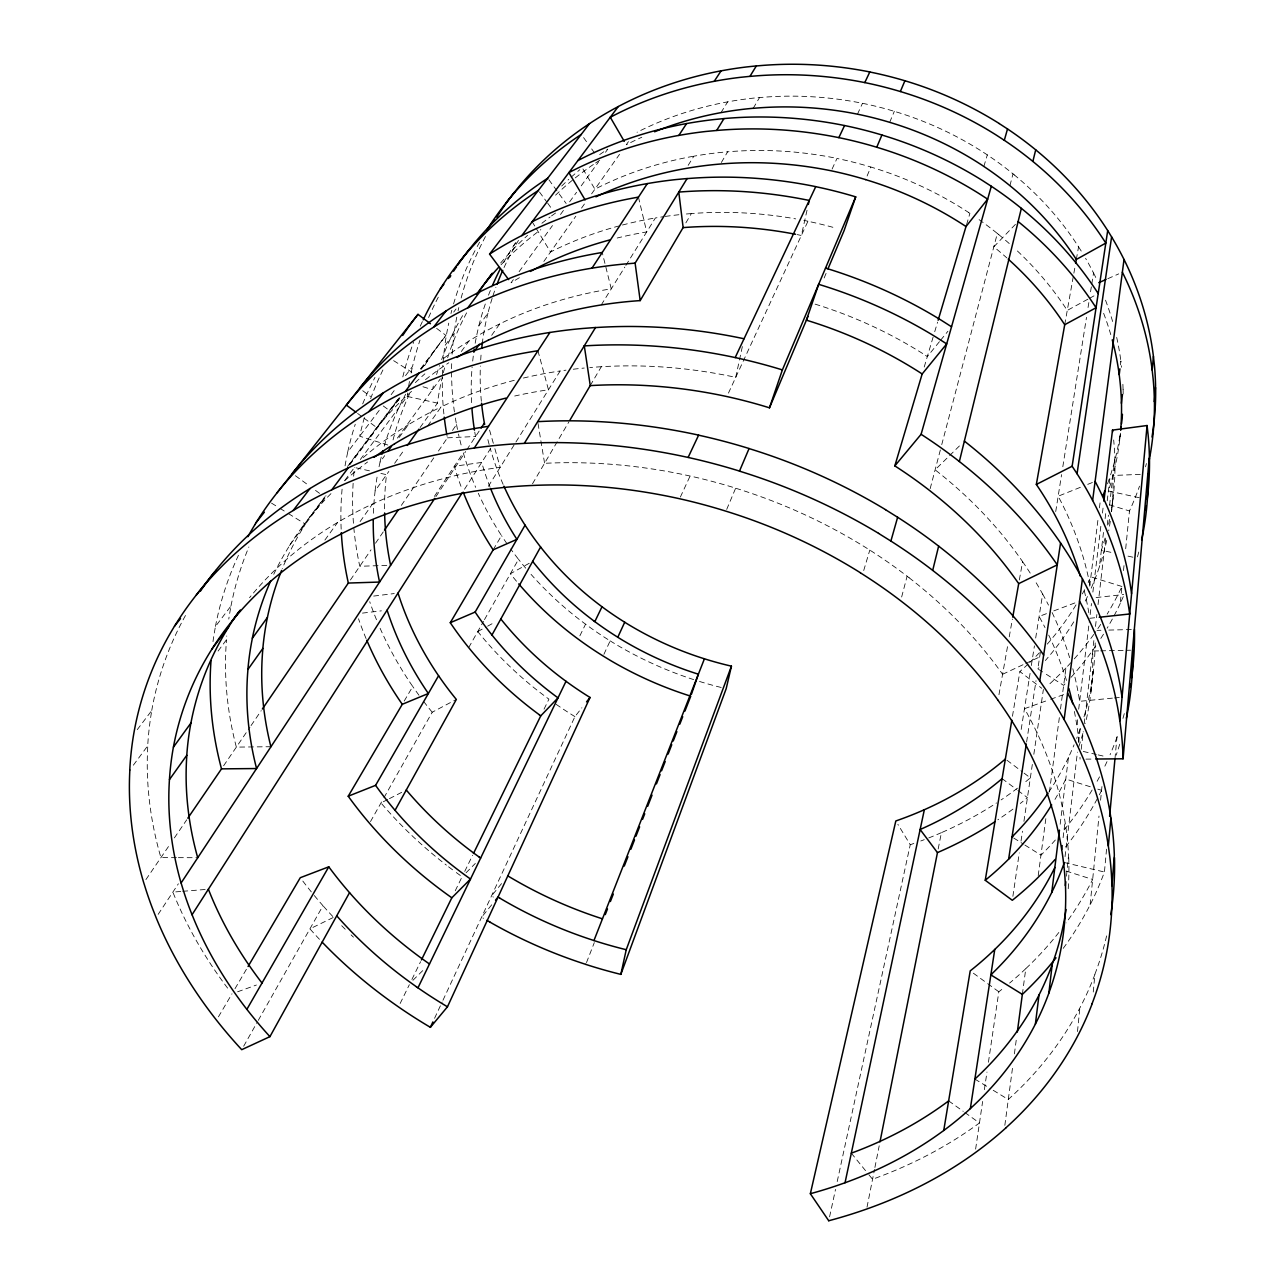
<?xml version="1.0" encoding="UTF-8"?>
<svg xmlns="http://www.w3.org/2000/svg" width="1285" height="1285" viewBox="0 0 1285 1285"><rect width="100%" height="100%" fill="white"/><g stroke="black" fill="none" stroke-linecap="round" stroke-linejoin="round"><path stroke-width="0.75" stroke-dasharray="5 3.75" d="M1093.262 992.02L1094.884 974.512A500.411 390.367 22.1 0 1 1079.834 1008.05A515.365 402.189 22.5 0 1 1009.946 1097.936L1008.291 1099.51L989.916 1088.266M1063.209 948.362A484.686 389.949 22.6 0 0 1090.194 904.688A470.631 378.529 22.1 0 0 1104.425 872.017L1106.642 848.164M1114.962 758.776L1116.97 737.156A419.601 350.966 21.7 0 0 1118.191 733.478M1077.489 1031.566L1079.834 1008.05M1090.146 904.672L1098.996 816.071M1100.586 800.234L1101.968 786.34M1121.741 588.369L1120.231 603.372A384.183 336.108 22.2 0 0 1124.552 593.75M1123.508 570.588L1124.102 564.629M1125.692 548.743L1129.467 510.98A357.744 320.736 22.2 0 0 1139.506 486.164M1090.933 692.117L1093.326 671.139M1111.557 511.382L1113.179 497.054M1119.765 439.422L1120.568 432.29M1066.47 876.177L1068.558 855.521A432.531 337.152 21.4 0 0 1065.345 823.846L1065.04 821.854A424.821 331.418 21.2 0 0 1024.514 708.678M1081.215 749.348L1083.271 731.647M1084.187 723.792L1093.953 639.785M1095.495 626.438L1096.876 614.519M1098.033 604.592L1105.887 537.05M1107.268 525.131L1108.425 515.205M1109.581 505.278L1114.834 458.07A328.06 288.242 21.2 0 0 1113.661 439.984M1065.056 856.613L1077.44 752.127M1078.597 742.361L1080.219 728.691A383.315 320.158 21.7 0 0 1081.279 725.415M1103.478 532.44L1099.414 566.765A351.158 306.874 22.2 0 1 1089.455 592.144M1105.116 518.61L1105.823 512.683M1107.22 500.829L1110.144 476.253A317.909 284.804 21.7 0 0 1120.375 432.82M1063.113 837.675L1065.04 821.854M1078.934 742.087A406.863 327.016 21.4 0 0 1077.071 726.796L1077.729 717.014M1078.693 709.175L1089.455 620.269M1090.146 614.599L1091.479 603.532M1092.876 592.08L1101.004 524.923M1102.45 513.068L1103.397 505.166M1120.408 364.908L1120.873 360.973L1121.082 362.563A309.396 277.351 21.1 0 1 1121.628 367.285M1060.173 824.231L1068.477 757.363A394.318 329.265 22.1 0 0 1074.083 744.802M1089.712 586.169L1098.209 517.71M1099.43 507.864L1100.169 501.953M1004.838 1125.339L1012.805 1065.779M1014.395 1053.877L1016.515 1038.007M1022.346 994.365L1025.783 968.665L1027.374 967.139A477.217 386.753 22.6 0 0 1059.001 932.267M1038.216 875.663L1045.974 817.645M1049.411 791.978L1059.434 716.966M1060.494 709.063L1065.988 667.959L1067.321 666.546A390.608 343.352 22.8 0 0 1070.774 662.755M975.62 1149.111L982.639 1101.438M984.374 1089.68L986.976 1072.059M988.422 1062.261L998.814 991.779A486.903 394.816 22.9 0 0 1003.473 988.101M1012.885 896.336L1019.278 852.919M1021.029 841.081L1022.491 831.202M1023.936 821.34L1032.385 764.109M1033.831 754.295L1043.372 689.515M1026.603 742.039L1036.015 680.729M1042.681 671.959L1037.83 668.859L1040.481 651.607M1021.189 729.43L1030.072 673.372M1031.325 665.518L1034.425 645.889M1035.678 638.035L1042.649 594.088A389.853 316.078 21.1 0 0 1034.65 580.258M1055.724 511.575L1061.587 474.599M1062.823 466.728L1086.5 317.347M1088.058 307.517L1088.989 301.622M1090.547 291.791L1091.495 285.896M1091.784 284.049L1093.535 273.014A301.011 270.123 20.7 0 0 1085.584 258.333M1012.452 716.275L1019.872 671.573L1041.814 688.31M998.959 694.687L1007.842 644.733M1009.239 636.846L1012.387 619.113M1019.342 579.969L1022.603 561.673A391.266 317.122 21.1 0 0 936.926 471.258L935.111 469.828L960.2 445.188M1064.719 324.703L1073.537 275.135M1073.874 273.175L1074.935 267.296M1076.316 259.458L1078.565 246.849A302.12 271.039 20.7 0 0 1014.379 174.985M867.006 1207.209L874.507 1169.43M874.908 1167.455L879.197 1145.818M938.178 848.999L941.423 832.648A431.664 371.253 23.4 0 0 996.534 802.948M735.711 377.388L739.036 361.968M739.453 360.041L742.361 346.532M829.58 1216.831L835.523 1189.412M837.21 1181.574L910.246 844.711L897.878 824.344M807.028 210.226L801.358 235.492A377.597 320.334 21 0 0 797.23 234.593M901.652 596.995L907.114 576.21A427.953 333.538 21.2 0 0 869.784 550.092L867.632 548.727A437.655 340.316 21.3 0 0 735.646 488.204M930.163 488.669L941.246 446.554M941.744 444.626L997.337 233.452A324.591 285.174 20.9 0 0 976.198 217.631M1009.914 185.666L1013.014 173.86A306.135 274.396 20.8 0 0 987.298 154.891L985.804 153.895A313.283 280.323 20.9 0 0 894.312 111.329A321.828 287.358 20.9 0 0 862.492 103.298A330.422 294.442 20.8 0 0 759.58 97.58L757.781 97.676A338.646 301.204 20.6 0 0 729.43 101.547L727.679 101.852A344.268 305.862 20.4 0 0 637.071 132.259M863.713 570.524L869.8 550.092M924.22 367.028L934.147 333.634M934.725 331.723L937.568 322.149M966.561 224.65L969.902 213.374L968.328 212.33M983.86 166.472L987.298 154.891M586.49 962.593L594.312 942.596M726.7 509.406L735.663 488.155A449.268 348.347 21.3 0 0 690.093 476.028A460.929 356.411 21.2 0 0 544.599 463.307M824.135 278.01L826.448 272.532M867.086 175.997L870.861 167.034A332.14 291.261 21 0 1 968.344 212.298M889.686 122.332L894.328 111.281M680.375 497.038L690.093 476.028M728.45 393.114L807.928 221.277A362.98 310.279 21.1 0 1 836.149 228.2M832.07 169.09L836.985 158.457A341.151 298.522 21 0 1 870.861 167.034M857.448 114.22L862.492 103.298M434.571 1018.298L442.136 1002.043M442.972 1000.244L574.925 716.612L581.896 707.778M603.902 654.322L610.15 640.878A329.956 292.594 23 0 1 585.558 624.189L584.097 623.096A326.294 289.093 23.1 0 1 531.042 574.347M400.149 1003.489L409.337 984.712M411.907 979.443L420.58 961.694M455.243 890.778L462.102 876.755M464.736 871.391L472.591 855.296M544.037 709.159L548.92 699.152L547.362 698.012A345.745 300.048 22.9 0 1 477.747 631.545M579.872 635.834L585.558 624.189M243.668 1046.231L257.305 1022.057M258.285 1020.338L322.985 905.716A418.958 334.052 22.7 0 1 312.592 893.461M370.482 821.581L382.978 799.447M383.958 797.712L432.21 712.227L456.336 699.442M468.688 647.608L483.513 621.346M484.477 619.643L518.53 559.328A324.687 287.567 23.1 0 1 510.691 548.968M218.434 1016.837L231.991 993.819M234.994 988.695L247.057 968.199M404.197 701.064L412.758 686.511A369.759 313.444 22.8 0 1 379.91 627.835M493.151 549.835L501.519 535.62A328.157 290.828 23 0 1 478.277 493.247M532.504 483.786L568.934 421.801M590.249 385.548L601.316 366.723A427.134 343.272 21.1 0 1 735.727 377.34M685.869 222.883L691.33 213.583A372.586 317.764 21 0 1 795.704 218.884M721.367 162.488L727.647 151.807A350.227 305.798 20.9 0 1 836.985 158.392M753.235 108.277L759.563 97.515M488.348 486.324L514.883 443.711M515.928 442.024L560.148 370.996L562.396 370.658A437.575 350.837 21 0 1 566.01 370.16M601.251 304.947L624.815 267.087M625.859 265.417L655.398 217.968L657.358 217.647A381.774 324.944 20.8 0 1 663.301 216.715M688.15 165.347L693.852 156.192L695.715 155.87A358.917 312.769 20.7 0 1 725.752 151.967L727.647 151.807M720.965 112.63L727.679 101.852M289.527 545.595L290.506 544.053A448.079 356.057 21 0 1 310.07 516.875L325.988 495.737M436.627 328.382L445.943 335.401A385.066 327.322 20.8 0 0 428.017 360.218L427.118 361.647A376.264 319.933 21.2 0 0 423.6 367.381M464.511 489.232L490.356 448.867L489.954 447.453A306.215 271.665 22.6 0 1 487.047 436.065M515.478 242.977A345.665 305.862 20.6 0 0 513.759 245.612L512.908 246.929A337.778 298.955 21.1 0 0 503.383 263.072M435.872 496.669L465.652 451.533M466.76 449.846L479.98 429.8M158.167 914.342L178.374 883.775M434.41 496.379L463.259 452.722A328.157 290.828 23 0 0 475.675 487.368M145.912 879.599L169.893 844.47M174.375 837.9L186.727 819.814M223.622 765.764L249.916 727.23M251.057 725.575L261.224 710.653M350.419 580.001L371.012 549.819M375.509 543.234L383.38 531.701M401.37 505.358L433.961 457.605M438.442 451.019L447.437 437.848A348.604 308.352 22.2 0 1 446.537 433.109M452.497 430.459L456.528 424.532A344.508 305.975 22.2 0 1 454.649 413.529M360.105 521.565L372.489 504.025A483.722 372.297 20.9 0 0 337.666 522.417A482.084 371.092 20.9 0 0 250.768 596.208L249.547 597.718M427.664 425.929L441.06 406.976A444.722 356.074 20.9 0 1 514.787 380.183M491.673 335.321L499.736 323.9A414.461 342.774 20.8 0 1 611.258 288.82L602.231 252.502M543.844 261.449L575.792 216.233M581.527 208.106L586.121 201.6M591.614 193.842L619.547 154.296M628.477 141.639L626.261 144.787A348.363 308.255 20.4 0 1 641.793 137.254M373.389 513.261A359.896 304.095 22.1 0 1 375.156 490.758L388.841 471.434M394.64 463.307L403.892 450.28M420.115 427.52L437.478 403.105A343.85 299.309 21.6 0 1 442.249 377.244M379.043 466.744A370.626 313.395 21.7 0 1 380.103 461.99L384.681 455.661M397.402 438.105L440.353 378.834M475.177 343.256A328.301 290.538 21.6 0 1 478.936 325.603L487.963 313.138A333.811 296.642 21 0 1 492.476 297.253M324.896 540.053L337.666 522.417M399.137 437.462L408.341 424.741A448.385 358.772 20.8 0 1 441.06 406.976M461.347 351.496L468.913 341.039A417.882 345.408 20.7 0 1 499.736 323.9M513.358 279.632L511.045 282.812A396.551 335.096 20.6 0 1 522.224 276.05M519.108 271.681L552.47 225.566M560.501 214.483L563.906 209.776M569.624 201.857L576.579 192.252M581.222 185.843L598.617 161.814M605.508 152.272L607.805 149.092A345.954 307.26 20.3 0 0 596.802 156.625M133.367 765.169L147.711 745.846A494.339 380.938 21.7 0 1 151.791 710.476L136.13 731.149M218.097 651.061L226.417 639.85A458.183 367.044 21.7 0 1 226.754 635.979M344.99 480.188L354.451 467.451L369.55 470.856M360.314 459.564L407.216 396.406A375.863 327.273 21.6 0 1 407.65 392.985M456.769 317.154A354.644 315.194 21.6 0 0 454.119 333.217L444.787 345.793A358.852 317.668 21.6 0 1 448.738 323.161M302.039 527.252L324.8 496.861M347.56 466.455L399.073 397.675M420.645 368.875L438.619 344.878M349.649 464.013L399.185 397.852M420.757 369.036L445.943 335.401M290.506 544.053L325.748 496.926M349.697 464.913L401.177 396.101M421.255 369.261L428.017 360.218M513.759 245.612L515.976 242.656M212.989 641.617A465.266 369.935 21.7 0 1 215.478 626.454L231.027 605.926A458.183 367.044 21.7 0 0 228.778 619.081M345.055 465.845A405.161 342.726 21.7 0 1 347.785 451.87L381.452 407.441M391.154 394.64L395.989 388.247M405.546 375.638L412.549 366.402A386.994 337.039 21.1 0 1 420.002 340.091M453.701 312.094L456.047 309.01M939.431 341.681L927.336 356.587L925.505 355.399M940.636 340.188L947.912 331.257M501.536 883.598L491.496 895.95L493.36 897.058M310.07 516.875L311.259 515.413A453.766 360.426 20.9 0 1 331.787 492.814M491.721 904.801L481.618 917.185L483.513 918.325M1037.83 668.859L1038.939 667.702M1064.992 683.973L1063.659 685.387L1044.287 673.003M1015.439 224.345L993.803 246.849L995.281 248.053A324.43 284.017 20.9 0 1 1006.814 257.883M466.07 872.756L475.338 863.424M412.935 980.278L423.97 969.42M529.243 563.28L510.386 573.736A330.165 291.342 23 0 0 518.738 583.904M477.763 631.545L486.003 627.064M487.641 626.164L494.227 622.566M1087.881 299.196L1067.257 310.424A320.351 281.72 20.8 0 0 1015.664 249.354M1089.6 298.265L1094.756 295.454M387.749 799.495L381.002 802.948A392.551 323.547 22.8 0 0 446.377 865.11M389.435 798.627L404.598 790.853M333.168 917.538L309.926 928.862A427.584 338.501 22.7 0 0 319.853 939.72M1002.589 674.288L1024.016 664.265M1025.799 663.429L1040.079 656.747M1107.831 278.684L1118.721 273.882M1080.332 487.336L1058.149 496.219A366.402 306.473 21.1 0 1 1090.001 585.35M1087.72 484.365L1095.109 481.409M1046.44 613.668L1039.099 616.447A399.587 321.443 21.2 0 1 1045.026 627.61M1053.796 610.889L1075.834 602.569M237.613 991.795L256.39 985.033M1024.482 708.694L1048.801 699.939M1050.68 699.265L1065.65 693.884M373.678 596.079L394.254 593.558M362.482 613.106L381.404 610.841M1096.105 597.557L1123.7 594.521M1089.696 618.294L1097.326 617.475M1112.408 698.14L1079.641 701.321A393.435 318.825 21.2 0 0 1071.851 665.228M1114.336 697.964L1120.118 697.402M180.751 891.469L172.865 892.111A456.785 350.516 22.6 0 0 228.312 989.064M182.727 891.308L206.403 889.397M691.33 213.583L689.322 213.744A381.774 324.944 20.8 0 0 684.487 214.161M601.316 366.723L599.003 366.868A437.575 350.837 21 0 0 589.767 367.558M447.437 437.848L475.578 436.482M1140.261 474.358L1113.035 475.482A341.36 298.393 21.7 0 1 1111.541 511.559M386.801 565.368L359.784 566.283A388.311 329.956 22.1 0 1 353.889 528.472M1097.005 630.357L1100.94 630.276M1108.81 630.084L1132.438 629.522M1098.627 650.885L1092.636 651.013A388.873 322.808 21.7 0 1 1085.439 723.343M1100.635 650.852L1130.591 650.21M270.958 746.713L236.344 747.115A444.963 356.074 22.1 0 1 226.497 639.866M1085.937 759.13L1093.76 759.066M176.43 857.657L160.914 857.625A480.012 369.486 22.1 0 1 147.791 745.862M178.374 857.657L197.762 857.705M1139.249 497.713L1108.393 490.966A321.716 287.085 21.7 0 0 1120.424 433.19M407.216 396.406L437.478 403.105M1110.882 552.325L1101.373 550.205A337.072 295.984 21.7 0 0 1105.518 536.455M1128.005 556.116L1133.707 557.385M380.874 473.41L386.528 474.679A355.126 301.686 22.1 0 0 384.568 509.792M1083.271 751.452L1096.314 754.472M1098.177 754.905L1105.646 756.624M1064.349 862.524L1104.425 872.017M1109.324 504.764L1129.467 510.98M1121.917 586.49L1090.869 576.853A356.78 313.251 22.7 0 1 1088.186 582.619M422.974 386.753L432.483 389.708A358.226 310.424 21.1 0 1 433.993 383.621M387.797 445.012L359.655 436.209A411.65 350.162 21.1 0 1 364.49 417.32M1090.274 786.757L1065.779 779.031A411.634 341.698 22.6 0 1 1053.507 801.92M1097.808 789.135L1101.566 790.323M1066.164 871.053L1092.668 879.47A477.217 386.753 22.6 0 1 1066.1 922.887M974.865 1079.079L988.245 1087.255M610.15 640.878L617.33 645.231A341.135 303.324 22.9 0 0 693.643 679.588M271.488 503.11L278.267 507.318M279.969 508.362L286.748 512.57M288.45 513.615L305.396 524.135L304.433 525.677A431.182 345.296 21.3 0 0 282.25 568.773M1013.64 837.981L1023.278 844.036M1024.884 845.048L1040.962 855.135L1042.456 853.674A444.353 371.654 22.6 0 0 1055.338 840.021M393.628 360.651L411.794 372.152M948.651 1100.892L963.252 1111.348M964.874 1112.521L979.475 1122.978L977.596 1124.327A535.347 418.444 23 0 1 872.547 1179.245L867.568 1173.125M295.421 475.723L307.79 484.75M315.532 490.404L321.716 494.934M973.387 973.211L986.109 982.495M987.683 983.651L998.814 991.779M362.723 390.704L370.626 396.567M383.267 405.964L389.596 410.654L390.72 409.272A416.468 344.284 20.7 0 1 400.117 398.334M357.583 413.417L362.402 416.983M364.008 418.171L376.858 427.68L377.999 426.283A422.46 347.03 20.8 0 1 413.882 389.291M1002.107 778.63L1016.355 789.327M1017.929 790.516L1027.438 797.648L1025.864 798.949A437.542 374.353 23.4 0 1 1020.242 803.494M1006.926 760.206L1022.539 771.964M1024.097 773.152L1030.345 777.859L1028.803 779.144A431.664 371.253 23.4 0 1 1023.245 783.689M907.114 576.21L909.105 577.752M997.337 233.452L998.782 234.641M1013.014 173.86L1014.379 174.969M851.329 1153.191L866.315 1171.599M539.507 192.027L546.527 201.633M547.699 203.223L551.201 208.025M548.872 179.755L566.155 203.48M583.583 137.607L587.052 142.458M591.678 148.915L595.148 153.75M532.151 221.743L535.219 226.786M536.23 228.473L550.51 252.005A388.07 329.892 20.7 0 1 618.647 226.031M582.924 168.929L594.907 189.184A364.844 317.572 20.5 0 1 693.852 156.176M489.553 430.089L494.339 446.843M494.87 448.69L500.186 467.306A479.787 369.518 21 0 0 372.505 504.057M537.949 350.757L548.454 389.773A451.597 358.868 20.9 0 0 514.707 396.021M638.452 197.151L646.708 231.926A393.29 332.526 20.7 0 0 617.202 238.014M456.528 424.532L456.866 426.283A334.132 296.417 22.7 0 0 458.135 432.451M538.029 423.472L544.583 463.242M1079.994 757.299L1080.075 759.178M1123.058 389.307L1123.01 387.733A309.396 277.351 21.1 0 0 1122.753 381.452M941.423 832.648A432.933 372.393 23.5 0 1 927.706 838.334M924.252 839.667A432.933 372.393 23.5 0 1 920.767 840.984M913.844 843.474A432.933 372.393 23.5 0 1 910.246 844.711M311.323 891.902A418.958 334.052 22.7 0 1 302.73 880.948M353.455 937.151A421.095 335.899 22.7 0 1 351.078 934.902M345.231 929.248A421.095 335.899 22.7 0 1 339.497 923.481M332.767 916.462A421.095 335.899 22.7 0 1 322.985 905.716M151.742 710.46A509.085 392.455 21.3 0 1 186.453 613.748M573.271 369.229A437.575 350.837 21 0 1 584.241 368.04M523.413 378.047A444.722 356.074 20.9 0 1 560.132 370.963M909.089 577.752A422.46 329.667 21.2 0 1 1002.605 674.288M1022.603 561.673A389.853 316.078 21.1 0 1 1031.084 574.491M1042.681 594.072A393.435 318.825 21.2 0 1 1048.48 605.106M1052.094 612.527A393.435 318.825 21.2 0 1 1069.618 657.647M1048.721 635.111A399.587 321.443 21.2 0 1 1066.582 680.745M1074.372 711.456A399.587 321.443 21.2 0 1 1076.75 724.868M1106.61 935.898A486.613 379.717 21.7 0 1 1094.804 974.48M1068.718 857.481A444.353 346.115 21.8 0 1 1068.108 890.505M1025.783 968.665A486.903 394.816 22.9 0 1 1009.592 983.089M574.925 716.612A349.632 303.71 22.9 0 1 554.542 703.2M363.286 457.556A446.859 357.615 20.8 0 1 408.357 424.757M215.43 626.438A479.128 381.067 21.3 0 1 238.865 554.397M230.995 605.91A471.82 378.079 21.3 0 1 248.856 547.008M273.753 574.299A437.848 348.01 21.3 0 1 289.575 545.627M344.508 480.799A453.766 360.426 20.9 0 1 367.558 462.006M1106.995 761.652A431.503 360.812 22.1 0 1 1103.751 768.462M1116.986 737.156A431.503 360.812 22.1 0 1 1110.063 754.745M1080.219 728.691A394.318 329.265 22.1 0 1 1076.653 738.409M503.126 484.381A300.208 266.091 22.9 0 1 490.372 448.867M490.083 487.24A303.774 268.147 22.8 0 1 481.698 462.423L454.312 466.262A332.044 293.076 22.9 0 0 462.054 489.183M475.53 436.482A318.841 281.993 22.1 0 1 474.775 432.097M471.579 402.655A318.841 281.993 22.1 0 1 472.125 366.996M472.703 361.053A318.841 281.993 22.1 0 1 473.41 355.11M1068.526 757.379A405.755 338.887 22.6 0 1 1049.026 791.705M1082.821 733.51A388.873 322.808 21.7 0 1 1078.741 746.842M1039.388 652.764A365.374 320.961 23.2 0 1 1029.285 662.932M1028.129 664.04A365.374 320.961 23.2 0 1 1019.872 671.573M460.351 875.487A392.551 323.547 22.8 0 1 454.135 870.973M452.577 869.816A392.551 323.547 22.8 0 1 447.919 866.299M622.454 225.02A388.07 329.892 20.7 0 1 655.382 217.952M375.108 490.741A370.626 313.395 21.7 0 1 377.485 474.727M380.055 461.974A381.324 322.487 21.2 0 1 381.597 455.645M384.215 446.184A381.324 322.487 21.2 0 1 405.626 394.222M347.737 451.854A417.191 352.973 21.2 0 1 355.254 424.243M362.691 403.892A417.191 352.973 21.2 0 1 374.995 377.404M341.168 529.147A393.531 332.59 22.1 0 1 342.131 488.718M803.864 220.41A372.586 317.764 21 0 1 807.928 221.229M366.08 638.597A374.722 315.917 22.8 0 1 358.515 618.776M1012.933 809.116A437.542 374.353 23.4 0 1 997.851 819.782M1065.988 667.959A398.478 350.403 23.2 0 1 1047.275 686.078M353.455 523.268A388.311 329.956 22.1 0 1 353.375 479.674M353.648 476.205A388.311 329.956 22.1 0 1 354.515 467.467M432.21 712.227A365.823 309.862 22.9 0 1 423.279 700.967M418.974 695.233A365.823 309.862 22.9 0 1 412.758 686.511M461.106 444.931A334.132 296.417 22.7 0 1 458.472 434.025M443.887 413.931A348.604 308.352 22.2 0 1 442.377 376.682M442.425 375.059A348.604 308.352 22.2 0 1 442.891 365.309M443.116 362.049A348.604 308.352 22.2 0 1 444.851 345.81M454.424 411.939A344.508 305.975 22.2 0 1 451.581 370.305M451.581 368.699A344.508 305.975 22.2 0 1 451.726 362.242M452.111 354.178A344.508 305.975 22.2 0 1 454.183 333.233M376.489 619.739A369.759 313.444 22.8 0 1 369.727 601.717M393.065 439.888A376.264 319.933 21.2 0 1 410.252 392.31M370.642 398.687A411.65 350.162 21.1 0 1 383.46 368.859M665.277 216.426A381.774 324.944 20.8 0 1 681.259 214.483M721.206 687.475A351.062 312.914 23 0 1 696.839 680.632M425.512 379.637A422.46 347.03 20.8 0 1 448.834 362.739M415.36 382.609A416.468 344.284 20.7 0 1 424.869 373.839M443.711 358.387A416.468 344.284 20.7 0 1 468.929 341.055M1124.295 713.593A419.601 350.966 21.7 0 1 1122.769 719.086M1101.614 790.339A450.81 374.754 22.6 0 1 1099.028 795.431M1097.262 798.788A450.81 374.754 22.6 0 1 1064.863 847.843M1119.733 744.24A425.704 353.889 21.7 0 1 1116.199 755.082M1095.189 642.918A383.315 320.158 21.7 0 1 1083.881 717.175M1099.51 776.863A444.353 371.654 22.6 0 1 1096.812 781.842M1092.121 790.002A444.353 371.654 22.6 0 1 1062.759 831.459M1114.93 459.709A337.072 295.984 21.7 0 1 1111.38 509.84M1109.63 519.317A337.072 295.984 21.7 0 1 1108.264 525.597M1110.288 521.244A341.36 298.393 21.7 0 1 1108.682 530.85M1106.738 540.375A341.36 298.393 21.7 0 1 1099.35 566.749M1078.565 246.849A301.011 270.123 20.7 0 1 1082.147 252.567M815.075 304.127A377.629 314.954 21.2 0 1 925.537 355.351M1017.479 788.171A431.664 371.253 23.4 0 1 1001.127 799.896M408.63 386.367A375.863 327.273 21.6 0 1 409.481 381.356M411.088 373.036A375.863 327.273 21.6 0 1 412.549 366.402M402.815 376.907A391.893 339.722 21.1 0 1 413.593 342.292M420.275 326.165A391.893 339.722 21.1 0 1 422.476 321.379M428.612 317.524A386.994 337.039 21.1 0 1 439.181 295.518M443.325 372.698A353.76 307.982 21.1 0 1 445.381 365.181M447.646 357.696A353.76 307.982 21.1 0 1 467.515 311.195M436.579 374.545A358.226 310.424 21.1 0 1 439.502 365.534M441.638 359.575A358.226 310.424 21.1 0 1 463.949 313.395M478.903 325.587A337.778 298.955 21.1 0 1 485.875 302.361M488.509 295.197A337.778 298.955 21.1 0 1 491.962 286.683M492.942 295.807A333.811 296.642 21 0 1 495.914 287.246M504.025 267.569A333.811 296.642 21 0 1 518.481 240.407M450.971 313.508A369.486 327.129 21 0 1 451.79 310.311M453.573 303.919A369.486 327.129 21 0 1 476.398 248.053M477.201 246.543A369.486 327.129 21 0 1 479.674 242.078M555.538 195.175A350.082 309.653 20.4 0 1 594.168 163.95M595.565 163.002A350.082 309.653 20.4 0 1 599.774 160.223M458.086 310.761A354.644 315.194 21.6 0 1 458.809 307.565M461.154 298.008A365.149 324.591 21 0 1 485.618 236.263M561.69 186.036A345.954 307.26 20.3 0 1 568.757 179.354M571.166 177.169A345.954 307.26 20.3 0 1 579.824 169.7M1123.106 389.307A317.909 284.804 21.7 0 1 1123.17 394.013M487.963 313.138A324.446 288.306 21.6 0 0 482.791 339.465A315.098 279.809 22.1 0 0 482.421 342.42M1093.551 272.998A303.822 272.516 20.8 0 1 1097.181 280.467M1105.502 300.176A303.822 272.516 20.8 0 1 1113.147 323.338M1116.681 337.409A303.822 272.516 20.8 0 1 1120.857 360.989M1084.604 589.703A356.78 313.251 22.7 0 1 1082.356 593.895M1076.011 604.898A356.78 313.251 22.7 0 1 1046.873 644.524M1087.479 596.529A361.31 315.805 22.7 0 1 1083.93 603.709M1073.762 621.86A361.31 315.805 22.7 0 1 1045.364 660.522M1109.164 479.16A327.032 292.916 22.2 0 1 1107.108 484.943M501.022 264.774A371.269 321.523 20.5 0 1 540.856 229.597M1121.211 588.08A390.608 343.352 22.8 0 1 1107.172 614.118M1100.683 624.414A390.608 343.352 22.8 0 1 1094.788 633.023M1093.776 634.437A390.608 343.352 22.8 0 1 1071.931 661.486M1120.279 603.388A395.587 346.163 22.8 0 1 1113.983 615.949M1112.328 619.049A395.587 346.163 22.8 0 1 1107.124 628.188M1103.494 634.196A395.587 346.163 22.8 0 1 1100.667 638.629M1095.8 645.921A395.587 346.163 22.8 0 1 1070.839 677.58M506.949 543.667A324.687 287.567 23.1 0 1 501.519 535.62M525.71 568.163A326.294 289.093 23.1 0 1 518.514 559.328M1146.413 463.532A347.882 311.998 21.6 0 1 1145.529 466.792M481.361 401.305A315.098 279.809 22.1 0 1 480.381 366M480.686 360.105A315.098 279.809 22.1 0 1 481.12 354.21M998.782 234.641A320.351 281.72 20.8 0 1 1010.155 244.343M1138.751 552.036A373.582 326.952 21.6 0 1 1137.37 557.176M1103.638 313.315A307.468 274.701 20.8 0 1 1111.364 336.718M500.668 262.975A366.643 319.001 20.5 0 1 527.573 235.38M541.917 223.253A366.643 319.001 20.5 0 1 550.125 216.956M551.522 215.928A366.643 319.001 20.5 0 1 555.746 212.892M1084.315 590.891A371.718 309.01 21.1 0 1 1088.813 612.816"/><path stroke-width="1.5" d="M1095.703 759.033L1123.074 758.792L1149.384 456.223A358.435 315.323 21.1 0 0 1148.099 434.667L1147.071 425.528L1112.505 430.106L1103.879 501.214M1129.676 613.973A406.992 338.855 21 0 0 1092.652 500.491A403.056 335.787 20.9 0 0 1077.055 473.747L1072.14 466.246L1107.702 230.593L1111.605 236.906A329.265 295.823 20.5 0 1 1124.022 259.49A332.51 298.586 20.7 0 1 1153.416 356.363L1154.396 365.101A338.019 303.34 21 0 1 1155.568 385.757L1154.38 401.675L1154.332 399.747A342.067 305.782 21 0 0 1153.143 378.914L1152.179 370.096A336.493 300.995 20.7 0 0 1122.383 272.259M1109.597 816.393L1114.962 758.776M1110.915 818.143L1112.376 829.194A472.896 369.309 21.4 0 1 1114.336 855.167L1111.943 885.751L1111.862 883.341A480.895 372.264 21.4 0 0 1109.854 857.111L1108.345 845.948L1110.915 818.143A465.282 363.687 21.2 0 0 1067.546 693.193M1147.071 425.528L1119.878 720.837L1121.227 731.47A444.755 358.097 21.3 0 1 1123.01 756.479L1123.074 758.792M1152.179 370.096L1153.432 356.363M1065.827 881.783L1065.393 885.526L1065.297 883.534A439.839 339.802 21.4 0 0 1062.004 851.553L1061.683 849.546A432.001 334.036 21.3 0 0 1020.338 735.068A428.082 331.209 21.2 0 0 997.963 700.245M1122.447 394.559L1121.436 403.281L1121.387 401.707A313.106 279.568 21.2 0 0 1119.412 376.296L1119.219 374.706A307.468 274.701 20.8 0 0 1112.232 339.85M1066.02 909.523A444.353 346.115 21.8 0 1 1052.238 964.216L1048.865 993.16A464.833 358.756 22.1 0 1 1035.373 1024.097A478.357 369.341 22.5 0 1 971.685 1107.317L970.336 1108.634A490.019 378.625 22.8 0 1 943.736 1130.495L942.178 1131.635A496.813 384.135 22.9 0 1 845.032 1182.746A498.692 385.677 23 0 1 810.353 1193.717L828.729 1220.75M1061.683 849.546L1062.165 845.578M1119.219 374.706L1119.926 368.827M1035.389 1024.097L1039.003 994.959A457.107 355.961 22.1 0 0 1052.303 964.232M992.132 973.596A442.49 355.415 22.5 0 0 1051.756 892.465L1059.45 830.126M1108.296 845.948A473.169 366.611 21.2 0 0 1064.125 719.552L1082.404 578.892A426.797 346.661 21 0 0 1060.575 543.009A428.612 348.01 21 0 0 966.577 442.843L964.376 441.076M1092.619 500.508L1124.022 259.49M1017.318 1032.064L1022.346 994.365L1023.952 992.839A484.686 389.949 22.6 0 0 1056.013 957.807M1077.055 473.747L1111.605 236.906M1064.076 719.552A468.784 363.43 21.1 0 0 1039.758 680.938L1060.559 543.009M970.336 1108.634L994.767 949.422L996.068 948.169A435.679 352.54 22.5 0 0 1054.873 867.471M1055.065 859.488A450.81 374.754 22.6 0 1 1039.437 876.017L1037.975 877.543A459.95 382.528 23 0 1 1012.307 900.287L985.242 880.273A421.608 350.179 22.9 0 0 1008.629 859.151L1026.297 744.015M943.736 1130.495L970.207 970.882A446.264 361.326 22.9 0 0 994.767 949.422M985.242 880.273L1011.809 720.162M1012.741 617.137L1018.7 583.631A397.37 319.724 21.1 0 0 931.496 492.01L929.665 490.549A402.558 323.531 21.2 0 0 894.826 465.893L922.148 373.999L946.692 343.898L936.267 337.264A420.275 348.733 21.1 0 0 818.657 284.322L806.386 320.174A383.107 317.54 21.2 0 1 920.317 372.746L922.148 373.999M1080.364 576.322A371.718 309.01 21.1 0 0 1055.146 515.397A368.329 306.344 21 0 0 1036.336 484.445L1064.719 324.703A324.43 284.017 20.9 0 0 1008.227 259.136M1075.625 263.377L1076.316 259.458L1105.807 243.09A334.759 299.501 20.6 0 0 1034.537 162.826L1032.867 161.428A337.987 302.168 20.7 0 0 1004.308 140.306L995.859 134.813A347.673 310.119 20.8 0 0 900.351 91.54A356.186 317.042 20.8 0 0 864.789 82.593A365.727 324.8 20.7 0 0 749.958 76.409M879.984 1141.883L937.456 852.63L920.14 829.5A399.523 341.344 23.3 0 0 1000.838 779.706L1002.107 778.63M845.032 1182.762L924.349 809.711A394.174 338.533 23.3 0 0 1004.099 760.11L1005.368 759.033M585.783 964.409A429.029 354.001 22.7 0 0 620.832 974.383L626.245 949.711L731.438 666.16A321.138 286.137 22.9 0 1 704.421 658.803A311.195 276.612 22.8 0 1 626.004 623.048L624.719 622.213A302.971 268.758 22.9 0 1 602.006 606.761L600.786 605.845A298.409 264.421 23 0 1 540.6 547.024M808.345 204.395L809.213 200.508M810.353 1193.717L895.822 820.954A395.635 339.85 23.3 0 0 924.349 809.711M731.438 666.16L726.186 688.664L620.832 974.383M1039.774 680.922A470.76 364.828 21.1 0 0 935.159 572.323L932.701 570.395L938.644 546.125A467.258 364.972 21.2 0 0 897.621 517.261L885.51 509.695M1018.7 583.631L1057.266 564.854A435.326 350.885 21 0 0 961.614 463.323L959.365 461.524L1021.366 208.363A354.162 311.596 20.8 0 0 991.313 186.261L982.415 180.51A364.265 319.724 20.9 0 0 881.928 135.037M1032.867 161.428L1035.71 149.847A333.971 299.758 20.7 0 0 1007.52 128.966L999.184 123.537M932.701 570.395A475.177 367.895 21.2 0 0 890.89 541.065L897.637 517.261M894.826 465.893L921.104 434.298L991.313 186.261M1004.308 140.306L1007.52 128.95M938.13 320.238L965.999 226.529L987.651 199.143L978.64 193.328A368.907 322.326 20.9 0 0 876.755 147.245A377.886 329.458 20.9 0 0 838.848 137.64A387.974 337.425 20.8 0 0 716.709 130.476L706.043 131.456A396.856 344.46 20.7 0 0 681.114 135.021L678.817 135.439L686.576 123.585L688.84 123.167A391.893 341.73 20.6 0 1 713.464 119.617L723.985 118.573A383.123 334.743 20.8 0 1 844.534 125.528A373.148 326.808 20.9 0 1 881.928 135.005L876.755 147.213M590.265 385.612A433.768 346.002 21.2 0 1 726.844 396.551A422.717 338.083 21.2 0 1 769.474 407.811L782.388 369.903L855.714 196.862A397.065 339.77 21 0 0 815.734 186.678L735.181 357.567A474.679 379.043 21.1 0 0 584.306 345.906M855.714 196.862L844.116 230.545L827.974 268.87M691.394 694.35L698.381 674.207A314.889 278.765 22.8 0 1 619.081 638.083L617.796 637.248A306.569 270.83 22.9 0 1 594.827 621.635L593.59 620.719M499.608 898.022A379.991 312.4 22.6 0 0 593.959 940.524L704.421 658.803M605.267 914.599L607.468 908.993M610.391 901.524L613.314 894.055M624.269 866.058L627.931 856.726M630.855 849.257L634.501 839.924M635.963 836.182L639.609 826.849M642.532 819.38L644.733 813.79M647.656 806.321L652.041 795.11M656.426 783.914L660.072 774.582M661.534 770.839L665.196 761.507M668.12 754.038L671.766 744.706M673.228 740.979L676.874 731.647M679.797 724.178L682.721 716.709M684.921 711.103L690.768 696.181A345.199 305.701 22.9 0 1 610.359 660.426L603.115 656.009A333.875 294.859 23 0 1 578.25 639.159L576.756 638.051A330.165 291.342 23 0 1 518.738 583.904M769.474 407.811L807.944 316.479M885.542 509.647A480.269 373.983 21.2 0 0 749.059 448.577L739.501 471.081A499.977 384.793 21.2 0 0 688.117 457.444A512.972 393.579 21.2 0 0 524.392 443.373L510.241 444.176A524.409 401.338 21 0 0 477.329 447.614L474.31 448.031A533.741 407.731 20.9 0 0 331.851 489.762A537.917 410.622 20.8 0 0 293.205 510.482L310.038 488.493A529.051 407.522 20.8 0 1 348.155 467.901L331.835 489.73M900.367 91.508L904.913 80.762A343.561 307.661 20.8 0 1 999.2 123.505M322.117 942.098A427.584 338.501 22.7 0 0 396.583 1005.577L398.478 1006.91A432.499 342.79 22.6 0 0 430.379 1027.325L447.469 1006.797L590.04 697.466A321.041 278.957 22.8 0 1 566.01 681.291L564.725 680.343A316.174 274.412 22.9 0 1 500.813 618.985M617.796 637.248L624.719 622.213M430.379 1027.325L432.9 1021.912M688.117 457.444L698.606 435.181A491.689 381.806 21.2 0 1 749.075 448.513M838.848 137.624L844.534 125.577M864.789 82.593L869.784 71.992A351.978 314.552 20.8 0 1 904.913 80.762M447.469 1006.797A397.081 314.793 22.6 0 1 417.962 987.844L566.01 681.291M594.827 621.635L602.006 606.761M421.448 959.927L451.822 897.797L470.503 879.052L469.025 877.992A364.105 298.184 22.7 0 1 395.041 810.321A362.563 296.819 22.7 0 1 375.589 785.344L438.571 675.733A338.26 286.748 22.7 0 1 398.029 593.092M473.474 853.497L540.776 715.825L558.011 697.867L556.71 696.92A320.158 276.564 22.8 0 1 491.946 634.999A318.808 275.327 22.9 0 1 475.145 612.062L525.067 525.163A300.208 266.091 22.9 0 1 503.929 486.18M129.849 770.02A488.027 372.264 22.1 0 0 143.711 882.731L144.418 884.899A473.057 360.218 22.4 0 0 152.289 907.901L156.063 917.522A464.383 353.102 22.6 0 0 216.474 1020.145A459.323 348.942 22.6 0 0 241.725 1049.684L269.93 1036.642L349.536 892.657A383.396 305.701 22.6 0 1 328.783 866.813L300.288 877.703L248.053 966.497M395.057 810.305L456.336 699.442A334.791 283.632 22.8 0 1 438.571 675.733M491.962 634.999L540.6 547.008A297.156 263.248 23 0 1 525.067 525.163M328.783 866.813L246.881 1009.351A420.307 319.274 22.6 0 0 269.93 1036.642M451.822 897.797L450.039 896.528A398.173 326.101 22.8 0 1 369.518 823.283A396.182 324.318 22.8 0 1 348.219 796.218L402.301 704.292L428.355 693.498A342.79 289.013 22.7 0 1 387.106 610.15M539.202 714.669A350.082 302.393 22.9 0 1 468.688 647.608A348.347 300.786 23 0 1 450.28 622.711L493.151 549.835L516.923 539.347M569.946 420.083L590.249 385.548L584.289 345.826M488.236 340.236A420.42 345.504 20.8 0 1 601.251 304.93L603.388 304.625A413.641 340.396 20.9 0 1 637.986 300.754L640.187 300.61L683.138 227.541L678.785 192.091A413.111 350.741 20.9 0 1 809.229 200.444M215.655 570.524L196.284 595.051A527.766 403.137 21.1 0 0 174.487 626.229L173.282 628.204A517.614 395.427 21.3 0 0 133.672 734.313A502.596 383.829 21.7 0 0 129.769 770.004M254.864 524.633L256.02 522.738A488.525 388.488 21 0 1 277.03 492.83L418.01 314.359L430.427 323.708M524.376 443.293L595.549 327.498L582.683 328.478A477.94 383.589 20.9 0 0 552.662 332.044L549.916 332.462A486.501 389.805 20.8 0 0 419.103 373.052A490.34 392.6 20.7 0 0 383.283 392.873A489.007 391.572 20.7 0 0 293.735 471.675L292.321 473.458M640.187 300.61L635.111 263.136L687.122 178.535L675.91 179.579A416.902 355.094 20.7 0 0 649.728 183.177L647.319 183.594A424.435 360.989 20.6 0 0 532.167 221.775M716.709 130.411L723.985 118.573M240.343 610.006L232.296 620.751A483.995 369.373 21.1 0 0 211.961 649.037L210.949 650.66A472.944 361.021 21.4 0 0 173.411 747.083A459.612 350.741 21.7 0 0 169.443 779.626A446.2 340.172 22 0 0 181.056 882.923L181.635 884.722A433.398 329.94 22.3 0 0 191.353 912.992L192.043 914.743L462.359 492.589M470.535 247.86L459.13 262.285A399.555 346.308 20.7 0 0 440.418 288.691L439.374 290.362A391.893 339.722 21.1 0 0 423.231 319.788M228.344 627.385L229.356 625.779A476.044 366.627 21.1 0 1 238.978 611.548M449.686 277.271L450.73 275.6L448.449 278.508M486.613 230.368L487.641 228.762A376.73 333.474 20.6 0 1 505.647 203.416L515.847 190.501A378.449 336.188 20.2 0 1 589.59 123.569A379.493 337.088 20.1 0 1 618.278 106.543A376.473 334.598 20.3 0 1 721.062 70.836L723.198 70.466A369.727 329.04 20.5 0 1 746.44 66.965L756.351 65.904L749.942 76.345L739.903 77.389A374.144 331.626 20.5 0 0 716.387 80.907L714.235 81.308A380.954 337.216 20.3 0 0 610.295 117.272M474.31 448.031L549.916 332.462M647.319 183.594L591.983 268.163L594.586 267.746A451.742 372.088 20.9 0 1 622.968 264.148L635.111 263.136M714.235 81.308L721.078 70.852M181.121 882.94L434.764 498.355M481.088 428.13L484.381 423.134A315.098 279.809 22.1 0 1 481.554 403.249M187.835 818.176L221.502 768.864A451.822 358.868 22.1 0 1 211.029 660.699M262.365 708.999L348.331 583.053A393.531 332.59 22.1 0 1 341.328 532.649M384.504 530.062L397.997 510.306M169.443 779.626L186.775 755.275A452.063 348.139 21.7 0 1 190.919 723.021A465.17 358.322 21.4 0 1 228.409 627.417M221.502 768.864L256.566 768.542A413.144 328.012 22 0 1 247.957 669.421L262.847 648.427A419.055 335.513 21.7 0 1 267.409 617.475A431.182 345.296 21.3 0 1 281.592 570.428M407.377 445.413L418.958 429.142M479.401 344.219L473.763 352.138A328.301 290.538 21.6 0 1 474.197 349.183M173.459 747.099L190.919 723.021M267.409 617.475L252.39 638.195A425.528 338.148 21.7 0 0 247.909 669.405M388.118 450.923L391.556 446.184M476.558 294.281A366.594 317.604 20.7 0 1 485.601 282.427L492.123 273.705M211.961 649.037L229.356 625.779M277.03 492.83L278.459 491.031A496.572 394.672 20.8 0 1 368.988 411.586A497.921 395.7 20.7 0 1 405.225 391.539L419.071 373.003M355.977 412.212L346.34 405.08L347.705 403.361A462.247 379.91 20.7 0 1 433.688 327.097A463.5 380.906 20.6 0 1 467.82 307.806L479.723 291.888A453.348 375.156 20.7 0 1 602.215 252.47M508.667 279.616L489.569 254.109A433.559 366.546 20.5 0 1 521.822 235.573L618.278 106.543M368.972 411.553L383.283 392.873M433.671 327.081L445.975 311.002A456.93 377.87 20.6 0 1 479.723 291.888M489.569 254.109L589.574 123.537M174.487 626.229L180.51 618.583M256.02 522.738L264.357 512.169M440.418 288.691L443.855 284.322M487.641 228.762L494.5 220.04M586.538 701.883L590.04 697.466M505.647 203.416L506.852 201.89M459.13 262.285L460.399 260.71A406.156 351.865 20.4 0 1 538.351 190.453M359.559 388.343L360.908 386.64M196.284 595.051L197.762 593.188A536.455 409.546 20.9 0 1 293.221 510.498M485.601 282.427L486.646 281.142A371.269 321.523 20.5 0 1 498.725 267.248M495.528 900.142L498.05 897.042L499.624 897.99M232.296 620.751L233.549 619.225A490.131 373.887 20.9 0 1 321.443 544.872A491.802 375.091 20.9 0 1 356.716 526.352A487.802 372.297 21 0 1 486.356 489.473L488.846 489.183A480.012 366.916 21.1 0 1 528.954 485.618L531.492 485.505A468.656 359.141 21.2 0 1 679.572 498.741A456.817 351.03 21.3 0 1 725.961 511.189A445.028 342.966 21.3 0 1 860.452 572.789M1012.034 836.985L1013.255 835.748M1008.629 859.151L1009.865 857.914M992.165 973.628L990.863 974.897L1022.346 994.365M974.865 1079.079L976.247 1077.794A470.406 366.434 22.5 0 0 1039.051 994.976M1006.027 1127.78L1004.308 1129.322A534.801 413.947 22.8 0 1 975.058 1152.838L973.179 1154.203A544.438 421.833 23 0 1 866.62 1209.056A546.077 423.167 23.1 0 1 828.729 1220.75M948.651 1100.892L947.109 1102.032A488.541 381.099 22.9 0 1 851.312 1153.175M1064.719 324.703L1096.057 307.741A355.254 311.404 20.7 0 0 1019.937 223.012L1018.138 221.534M1036.336 484.445L1072.14 466.246M1098.755 282.684L1106.016 279.488M450.28 622.711L475.145 612.062M348.219 796.218L375.589 785.344M1099.221 617.266L1129.708 613.973M753.235 108.277L751.42 108.438A342.677 303.565 20.6 0 0 722.748 112.309L720.965 112.63A348.363 308.255 20.4 0 0 654.595 131.777M348.331 583.053L379.557 582.057A359.896 304.095 22.1 0 1 373.244 519.702M486.903 920.301L490.292 922.277M507.8 875.888L509.358 876.82A374.61 309.926 22.6 0 0 602.456 918.823M878.538 533.371L890.89 541.065M860.42 572.837L862.62 574.234A435.165 336.156 21.3 0 1 900.657 600.77L902.68 602.328A429.608 332.269 21.2 0 1 997.995 700.229M951.542 326.775L941.279 320.254A414.268 345.874 21.1 0 0 825.532 268.099M965.999 226.529L964.392 225.469A336.365 293.623 21 0 0 865.56 179.611M416.372 986.735L417.962 987.844M429.479 963.991L427.921 962.899A385.034 307.131 22.6 0 1 349.52 892.657M479.176 857.047L480.638 858.091M539.202 714.669L540.776 715.825M938.644 546.125L941.07 548.02A462.905 361.92 21.1 0 1 1043.677 655.077M1021.366 208.363L1023.149 209.824A350.789 308.866 20.7 0 1 1098.209 293.574M1035.71 149.847L1037.364 151.212A330.775 297.108 20.6 0 1 1107.702 230.593M585.109 199.898L568.886 172.608A404.052 350.211 20.5 0 1 678.817 135.407M610.279 117.24L624.269 141.35M484.381 423.134L484.654 424.564M1112.505 430.106L1112.714 431.76M1065.474 885.526A451.854 348.845 21.8 0 1 1048.801 993.144M246.865 1009.367A424.725 322.904 22.5 0 1 192.075 914.743M739.501 471.145A488.38 376.939 21.2 0 1 878.571 533.339M1112.023 885.751A494.853 382.753 21.7 0 1 1092.089 1003.649M1092.186 1003.681A508.876 393.483 22.1 0 1 1076.894 1037.445A524.103 405.418 22.5 0 1 1005.978 1127.748M261.995 983.025A417.786 320.543 22.5 0 1 208.395 889.236M416.388 986.735A390.961 309.492 22.6 0 1 336.718 915.803M197.697 857.689A438.876 337.65 22 0 1 186.839 755.291M200.46 591.084A519.076 400.101 21.1 0 1 214.177 572.387M215.639 570.524A527.621 406.462 20.8 0 1 310.054 488.525M348.171 467.933A524.939 404.646 20.9 0 1 488.477 426.331M537.74 421.657A504.491 390.56 21.1 0 1 698.622 435.117M405.257 391.572A494.034 392.889 20.8 0 1 537.933 350.741M595.565 327.579A467.419 376.023 21.1 0 1 744.031 338.758M1079.529 601.171A437.575 352.604 21.1 0 1 1119.829 720.837M1082.436 578.876A430.828 349.713 21.1 0 1 1122.014 697.209M1114.497 857.561A486.613 379.717 21.7 0 1 1112.184 904.656M1111.975 906.327A486.613 379.717 21.7 0 1 1110.77 914.631M735.181 357.567A462.568 370.433 21.2 0 1 782.388 369.903M394.527 443.823A455.308 361.599 20.8 0 1 427.664 425.929A451.597 358.868 20.9 0 1 505.921 398.109M374.08 457.267A453.766 360.426 20.9 0 1 394.543 443.839M402.703 335.449A419.713 356.957 20.8 0 1 418.01 314.359M252.342 638.179A437.848 348.01 21.3 0 1 270.733 580.836M247.909 536.696A479.128 381.067 21.3 0 1 254.912 524.665M1095.141 481.393A401.145 336.044 21 0 1 1131.555 593.654M1132.663 650.162A425.704 353.889 21.7 0 1 1126.399 718.154M1134.478 629.473A419.601 350.966 21.7 0 1 1131.555 677.95M1130.688 683.652A419.601 350.966 21.7 0 1 1130.061 687.443M1148.099 474.053A373.582 326.952 21.6 0 1 1141.626 539.957M1149.481 458.231A368.891 324.286 21.6 0 1 1147.2 499.158M1146.236 506.178A368.891 324.286 21.6 0 1 1145.69 509.679M921.104 434.298A439.454 353.889 21.1 0 1 959.365 461.524M270.894 746.713A406.879 325.474 22.1 0 1 262.895 648.443M1064.349 862.524A429.993 345.279 22.1 0 1 1051.708 892.449M481.714 348.315A315.098 279.809 22.1 0 1 482.421 342.42M390.592 565.239A355.126 301.686 22.1 0 1 384.617 512.988M1068.831 688.407A399.587 321.443 21.2 0 1 1072.734 703.762M994.767 821.838A437.542 374.353 23.4 0 1 937.44 852.614M585.783 964.376A416.645 342.742 22.7 0 1 490.26 922.293M530.432 271.44A396.551 335.096 20.6 0 1 540.503 266.188A393.29 332.526 20.7 0 1 609.492 240.022M382.014 454.055A381.324 322.487 21.2 0 1 382.866 450.907M479.176 857.031A358.965 295.871 22.7 0 1 406.269 790.002M683.138 227.606A377.597 320.334 21 0 1 795.576 234.272M402.269 704.292A374.722 315.917 22.8 0 1 366.771 640.235M521.838 235.605A430.154 363.88 20.6 0 1 638.436 197.119M687.138 178.615A407.602 347.914 20.9 0 1 815.734 186.63M626.245 949.711A392.359 323.531 22.6 0 1 593.943 940.556M360.892 386.64A455.693 376.874 20.6 0 1 446.007 311.034M457.026 357.471A423.889 348.155 20.7 0 1 488.22 340.204M467.836 307.838A459.869 378.175 20.7 0 1 591.967 268.147M1051.692 804.876A411.634 341.698 22.6 0 1 1009.817 857.898M1048.078 793.134A405.755 338.887 22.6 0 1 1013.206 835.716M496.958 284.419A333.811 296.642 21 0 1 502.756 270.348M492.557 285.27A337.778 298.955 21.1 0 1 500.475 268.549M506.836 201.89A382.962 338.822 20.2 0 1 581.286 134.411M756.367 65.969A361.422 322.262 20.7 0 1 869.8 71.944M1154.428 401.675A352.058 314.488 21.6 0 1 1149.256 459.885M1155.665 387.652A347.882 311.998 21.6 0 1 1152.003 437.028M1121.484 403.281A321.716 287.085 21.7 0 1 1120.697 430.073M753.251 108.342A334.357 296.755 20.8 0 1 857.448 114.172A325.667 289.639 20.9 0 1 889.686 122.332A317.026 282.555 20.9 0 1 982.366 165.428L983.86 166.472A309.813 276.596 20.8 0 1 1009.914 185.666L1011.295 186.807A305.75 273.223 20.7 0 1 1076.332 259.458M496.797 217.133A372.297 330.887 20.5 0 1 514.659 191.995M1104.923 490.661A327.032 292.916 22.2 0 1 1102.61 496.331M595.887 196.83A369.454 320.094 20.6 0 1 686.254 168.383L688.134 168.078A363.446 315.259 20.7 0 1 718.556 164.175L720.467 164.014A354.66 308.239 20.9 0 1 831.25 170.809A345.488 300.915 21 0 1 865.576 179.579M453.605 271.151A394.575 343.577 20.7 0 1 456.577 266.734M457.572 265.256A394.575 343.577 20.7 0 1 469.298 249.435M516.907 539.347A303.774 268.147 22.8 0 1 490.822 489.087M1122.431 414.316A317.909 284.804 21.7 0 1 1121.564 423.6M1121.211 426.684A317.909 284.804 21.7 0 1 1120.809 429.752M577.961 160.529A399.009 347.448 20.4 0 1 686.576 123.553M478.165 293.173A362.033 315.114 20.7 0 1 488.364 278.443M489.344 277.142A362.033 315.114 20.7 0 1 492.332 273.223M470.535 247.844A401.097 349.086 20.4 0 1 547.747 178.197M593.606 620.719A301.943 266.461 22.9 0 1 532.649 561.384M493.135 549.835A332.044 293.076 22.9 0 1 463.226 492.203M446.537 433.109A348.604 308.352 22.2 0 1 444.241 417.143M474.454 430.154A318.841 281.993 22.1 0 1 471.948 408.566"/></g></svg>
